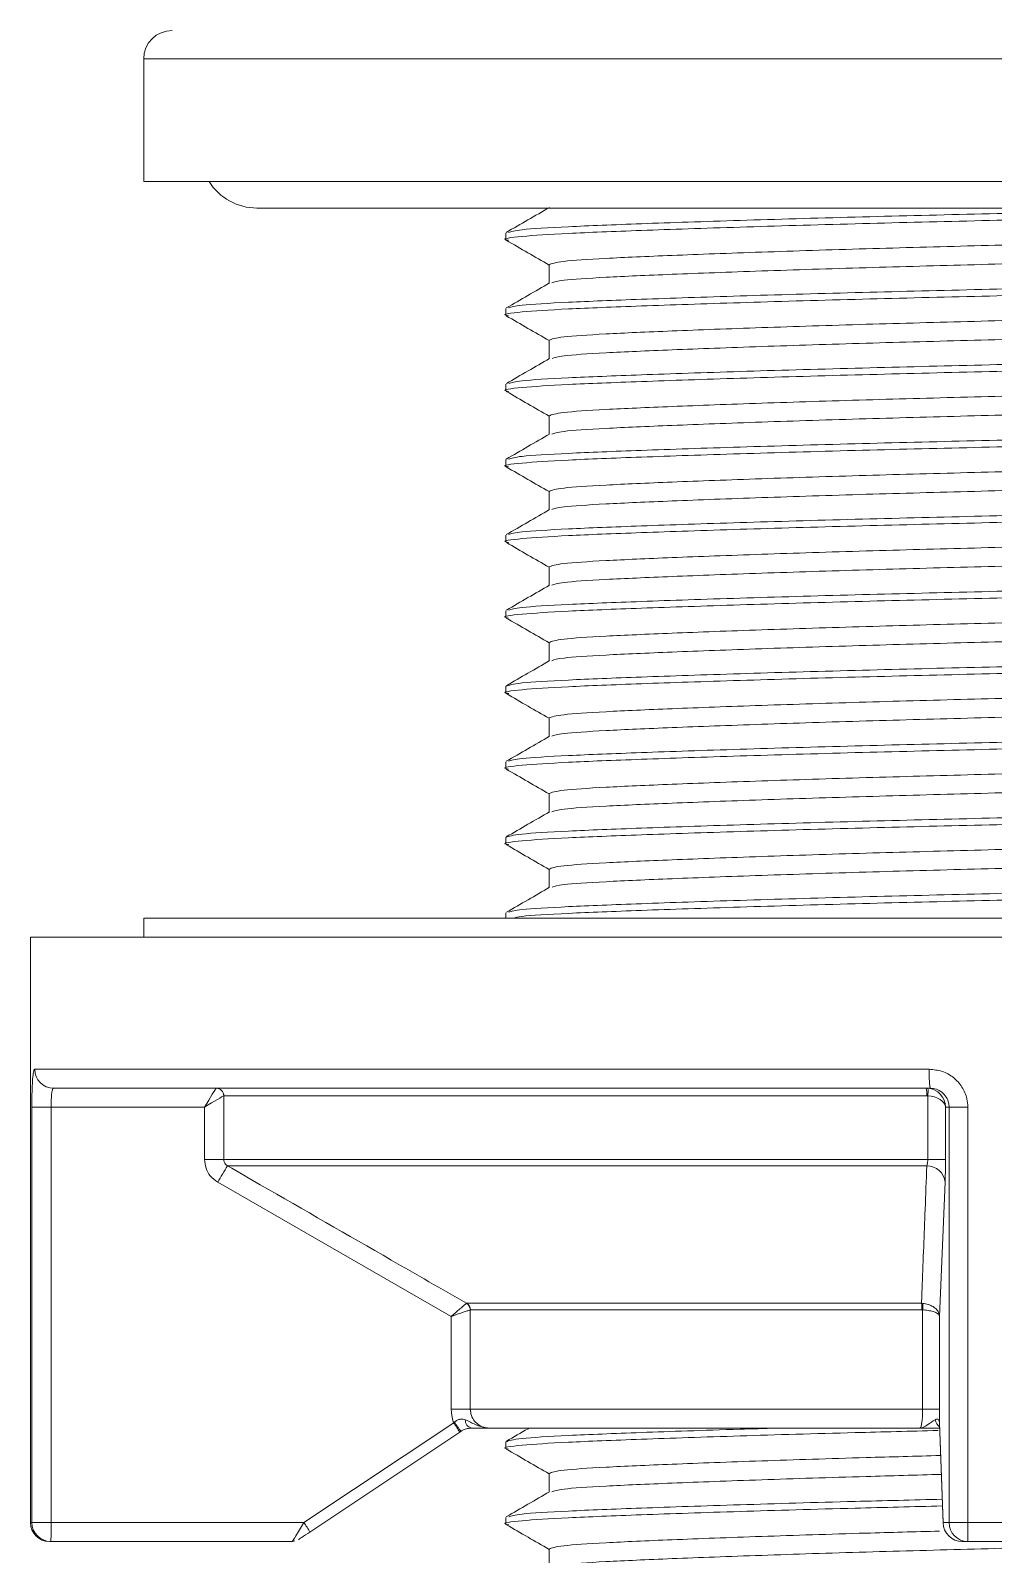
# Model space of a CAD drawing. Header units: millimetres. Extents: x 47 to 989, y 42 to 1399.
# Drawn here: x 799.4 to 850.4, y 980.2 to 1060.9 of the extents above; entities that cross this region are included whole.
import ezdxf

# ---------------------------------------------------------------- set-up
doc = ezdxf.new("R2010")
doc.units = ezdxf.units.MM
doc.header["$LTSCALE"] = 5

msp = doc.modelspace()

# ---------------------------------------------------------------- linework, layer by layer
at = {"color": 7, "linetype": 'Continuous', "lineweight": 15}
for p, q in [((805.39, 1059.431), (805.39, 1052.931)), ((805.39, 1052.931), (849.39, 1052.931)), ((849.39, 1052.931), (893.39, 1052.931)), ((811.39, 1051.531), (887.39, 1051.531)), ((824.57, 1050.209), (824.57, 1049.853)), ((826.86, 1048.531), (826.86, 1047.548)), ((824.57, 1046.209), (824.57, 1045.853)), ((826.86, 1044.531), (826.86, 1043.548)), ((824.57, 1042.209), (824.57, 1041.854)), ((826.86, 1040.531), (826.86, 1039.548)), ((824.57, 1038.209), (824.57, 1037.854)), ((826.86, 1036.531), (826.86, 1035.548)), ((824.57, 1034.209), (824.57, 1033.853)), ((826.86, 1032.531), (826.86, 1031.548)), ((824.57, 1030.209), (824.57, 1029.853)), ((826.86, 1028.531), (826.86, 1027.548)), ((824.57, 1026.209), (824.57, 1025.854)), ((826.86, 1024.531), (826.86, 1023.548)), ((824.57, 1022.209), (824.57, 1021.854)), ((826.86, 1020.531), (826.86, 1019.548)), ((824.57, 1018.209), (824.57, 1017.853)), ((826.86, 1016.531), (826.86, 1015.548)), ((805.39, 1013.931), (805.39, 1012.931)), ((805.39, 1013.931), (893.39, 1013.931)), ((824.57, 1014.209), (824.57, 1013.931)), ((799.39, 1012.931), (799.39, 981.931)), ((899.39, 1012.931), (799.39, 1012.931)), ((847.049, 1004.931), (800.612, 1004.931)), ((846.874, 1000.816), (809.834, 1000.816)), ((847.549, 992.848), (847.549, 987.931)), ((846.502, 986.931), (823.717, 986.931)), ((847.544, 987.253), (847.546, 987.22)), ((847.546, 987.22), (847.546, 987.199)), ((847.546, 987.199), (847.734, 981.91)), ((822.127, 986.721), (814.196, 981.432)), ((822.191, 986.763), (822.127, 986.721)), ((824.57, 986.209), (824.57, 985.854)), ((826.86, 984.531), (826.86, 983.548)), ((824.57, 982.209), (824.57, 981.853)), ((847.734, 981.931), (847.734, 981.91)), ((800.463, 980.931), (800.39, 980.931)), ((813.254, 980.931), (800.463, 980.931)), ((813.254, 980.931), (813.397, 980.959)), ((826.86, 980.531), (826.86, 979.548)), ((849.051, 980.931), (848.748, 980.931)), ((852.05, 980.931), (849.051, 980.931))]:
    msp.add_line(p, q, dxfattribs=at)
at = {"color": 8, "linetype": 'Continuous', "lineweight": 0}
for p, q in [((893.39, 1059.431), (805.39, 1059.431)), ((799.617, 1005.931), (847.002, 1005.931)), ((799.464, 981.931), (799.464, 1003.931)), ((799.464, 1003.931), (800.486, 1003.931)), ((808.611, 1003.931), (800.486, 1003.931)), ((800.486, 1003.931), (800.486, 981.931)), ((808.611, 1001.162), (808.611, 1003.931)), ((809.634, 1004.531), (809.628, 1004.529)), ((809.628, 1004.529), (809.628, 1001.162)), ((846.87, 1004.531), (809.634, 1004.531)), ((846.921, 1004.529), (846.87, 1004.531)), ((846.921, 1001.162), (846.921, 1004.529)), ((848.052, 1003.931), (847.859, 1003.931)), ((847.859, 1003.931), (847.859, 1001.162)), ((849.044, 1003.931), (848.052, 1003.931)), ((848.052, 981.931), (848.052, 1003.931)), ((849.044, 1003.931), (849.044, 981.931)), ((808.611, 1001.162), (809.628, 1001.162)), ((846.921, 1001.162), (809.628, 1001.162)), ((846.921, 1001.162), (847.859, 1001.162)), ((821.677, 992.848), (809.313, 999.95)), ((847.842, 999.95), (847.549, 992.848)), ((822.49, 993.538), (822.497, 993.541)), ((846.594, 993.541), (822.497, 993.541)), ((846.594, 993.541), (846.656, 993.538)), ((821.677, 987.931), (821.677, 992.848)), ((822.695, 993.195), (822.69, 993.194)), ((822.69, 993.194), (822.69, 987.931)), ((846.614, 993.195), (822.695, 993.195)), ((846.651, 993.194), (846.614, 993.195)), ((846.651, 987.931), (846.651, 993.194)), ((821.677, 987.931), (822.69, 987.931)), ((822.69, 987.931), (846.651, 987.931)), ((846.651, 987.931), (847.549, 987.931)), ((813.878, 981.931), (821.809, 987.22)), ((821.809, 987.22), (821.846, 987.253)), ((847.546, 987.22), (847.734, 981.931)), ((799.464, 981.931), (799.39, 981.931)), ((799.464, 981.931), (800.486, 981.931)), ((800.486, 981.931), (813.878, 981.931)), ((847.734, 981.931), (848.052, 981.931)), ((849.044, 981.931), (848.052, 981.931)), ((849.044, 981.931), (852.105, 981.931))]:
    msp.add_line(p, q, dxfattribs=at)
at = {"color": 7, "linetype": 'Continuous', "lineweight": 15}
for centre, radius, start, end in [((806.89, 1059.431), 1.5, 90, 180), ((811.39, 1054.531), 3, 212.23095, 270), ((800.39, 981.931), 1, 180, 270), ((800.463, 981.931), 0.999, 179.95886, 269.95655), ((849.051, 981.931), 1, 179.99289, 269.99089)]:
    msp.add_arc(centre, radius, start, end, dxfattribs=at)
at = {"color": 8, "linetype": 'Continuous', "lineweight": 0}
for centre, radius, start, end in [((800.614, 1005.929), 0.998, 179.87064, 269.86837), ((852.272, 1005.682), 5.276, 177.29064, 188.1795), ((809.226, 1004.525), 0.402, 0.55823, 89.4257), ((809.235, 1004.533), 0.399, 359.82501, 89.82814), ((845.264, 1004.631), 1.609, 356.45092, 10.75969), ((845.295, 1004.767), 1.644, 351.67692, 5.60833), ((821.546, 993.185), 13.979, 146.91515, 151.05779), ((846.897, 999.867), 0.949, 4.99578, 91.37579), ((822.285, 993.189), 0.405, 0.62705, 59.56033), ((822.294, 993.196), 0.401, 359.88039, 59.55707), ((844.315, 993.232), 2.3, 359.06977, 7.72318), ((844.341, 993.397), 2.319, 354.95509, 3.47068), ((815.861, 983.074), 7.25, 30.19757, 34.87873), ((826.619, 990.249), 5.635, 212.11937, 218.20979), ((822.873, 987.366), 0.45, 178.19425, 254.70015), ((847.889, 987.478), 0.584, 189.64065, 234.92939), ((789.914, 981.682), 10.576, 355.9317, 1.35296), ((807.93, 977.785), 7.251, 30.19701, 34.87774), ((885.218, 981.682), 36.175, 179.60438, 181.18834)]:
    msp.add_arc(centre, radius, start, end, dxfattribs=at)
for centre, major_axis, ratio, start_param, end_param in [((808.634, 1003.931), (0.6, 1), 0.017425, 0.095926, 1.581252), ((846.859, 1003.931), (-0.708, 0.717), 0.985878, 3.94042, 5.425746), ((808.634, 1003.931), (1, 0.6), 0.010456, 0.102896, 1.588223), ((846.859, 1003.931), (1, -0.022), 0.599642, 0.037013, 1.52234), ((813.854, 981.931), (0.6, 1), 0.017425, 3.152049, 4.722845)]:
    msp.add_ellipse(centre, major_axis=major_axis, ratio=ratio, start_param=start_param, end_param=end_param, dxfattribs=at)
at = {"color": 7, "linetype": 'Continuous', "lineweight": 15}
for centre, major_axis, ratio, start_param, end_param in [((814.187, 981.432), (0.6, 0.4), 0.007293, 3.152531, 4.723327), ((848.734, 981.931), (-0.708, 0.717), 0.985878, 0.798827, 2.369623)]:
    msp.add_ellipse(centre, major_axis=major_axis, ratio=ratio, start_param=start_param, end_param=end_param, dxfattribs=at)
for points, knots in [([(871.059, 1051.531), (871.002, 1051.528), (870.143, 1051.471), (867.065, 1051.364), (861.977, 1051.187), (855.842, 1051.01), (849.392, 1050.854), (842.931, 1050.697), (836.831, 1050.52), (831.617, 1050.344), (827.632, 1050.187), (825.247, 1050.03), (824.277, 1049.902), (824.665, 1049.833), (824.722, 1049.823)], [0, 0, 0, 0, 0.006806, 0.102713, 0.202007, 0.301302, 0.397209, 0.493116, 0.592411, 0.691706, 0.787613, 0.88352, 0.982815, 1, 1, 1, 1]), ([(826.886, 1051.563), (826.504, 1051.342), (825.739, 1050.9), (824.975, 1050.459), (824.593, 1050.238)], [0, 0, 0, 0, 0.499978, 1, 1, 1, 1]), ([(824.712, 1050.238), (824.863, 1050.287), (825.188, 1050.395), (827.686, 1050.542), (831.602, 1050.699), (836.834, 1050.876), (842.933, 1051.052), (849.379, 1051.209), (855.751, 1051.362), (859.546, 1051.476), (861.414, 1051.531)], [0, 0, 0, 0, 0.109671, 0.236131, 0.362591, 0.493518, 0.624445, 0.750905, 0.877365, 1, 1, 1, 1]), ([(824.596, 1049.823), (824.978, 1049.602), (825.733, 1049.166), (826.488, 1048.73), (826.86, 1048.514)], [0, 0, 0, 0, 0.506384, 1, 1, 1, 1]), ([(826.86, 1048.531), (827.015, 1048.591), (827.318, 1048.708), (829.681, 1048.865), (833.246, 1049.022), (837.993, 1049.198), (843.527, 1049.375), (849.39, 1049.531), (855.254, 1049.688), (860.787, 1049.865), (865.537, 1050.041), (869.091, 1050.198), (871.352, 1050.345), (871.646, 1050.452), (871.782, 1050.501)], [0, 0, 0, 0, 0.086051, 0.169166, 0.25228, 0.338331, 0.424383, 0.507497, 0.590611, 0.676663, 0.762714, 0.845828, 0.928943, 1, 1, 1, 1]), ([(827.008, 1047.564), (827.143, 1047.612), (827.436, 1047.718), (829.69, 1047.865), (833.243, 1048.021), (837.993, 1048.198), (843.526, 1048.374), (849.39, 1048.531), (855.254, 1048.688), (860.788, 1048.865), (865.535, 1049.041), (869.1, 1049.198), (871.462, 1049.355), (871.766, 1049.472), (871.92, 1049.531)], [0, 0, 0, 0, 0.070078, 0.15328, 0.236482, 0.322624, 0.408766, 0.491968, 0.57517, 0.661312, 0.747454, 0.830656, 0.913858, 1, 1, 1, 1]), ([(824.722, 1046.239), (824.871, 1046.289), (825.195, 1046.395), (827.687, 1046.542), (831.602, 1046.699), (836.835, 1046.876), (842.93, 1047.052), (849.391, 1047.209), (855.849, 1047.366), (861.95, 1047.542), (867.163, 1047.719), (871.148, 1047.876), (873.536, 1048.032), (874.504, 1048.162), (874.109, 1048.231), (874.046, 1048.242)], [0, 0, 0, 0, 0.070033, 0.151819, 0.233605, 0.318281, 0.402956, 0.484742, 0.566528, 0.651203, 0.735878, 0.817664, 0.899451, 0.984126, 1, 1, 1, 1]), ([(874.046, 1047.821), (873.898, 1047.772), (873.575, 1047.667), (871.093, 1047.52), (867.179, 1047.363), (861.946, 1047.187), (855.85, 1047.01), (849.39, 1046.854), (842.931, 1046.697), (836.831, 1046.52), (831.617, 1046.344), (827.632, 1046.187), (825.247, 1046.03), (824.277, 1045.902), (824.665, 1045.833), (824.722, 1045.823)], [0, 0, 0, 0, 0.06892, 0.150905, 0.232891, 0.317773, 0.402654, 0.48464, 0.566625, 0.651507, 0.736389, 0.818374, 0.90036, 0.985241, 1, 1, 1, 1]), ([(826.889, 1047.565), (826.507, 1047.344), (825.743, 1046.902), (824.978, 1046.46), (824.596, 1046.24)], [0, 0, 0, 0, 0.499973, 1, 1, 1, 1]), ([(824.596, 1045.823), (824.979, 1045.602), (825.733, 1045.166), (826.488, 1044.73), (826.86, 1044.514)], [0, 0, 0, 0, 0.506293, 1, 1, 1, 1]), ([(826.86, 1044.531), (827.015, 1044.591), (827.318, 1044.708), (829.681, 1044.865), (833.246, 1045.021), (837.993, 1045.198), (843.527, 1045.375), (849.39, 1045.531), (855.254, 1045.688), (860.787, 1045.865), (865.538, 1046.041), (869.09, 1046.198), (871.336, 1046.344), (871.628, 1046.449), (871.761, 1046.496)], [0, 0, 0, 0, 0.086251, 0.169558, 0.252865, 0.339116, 0.425366, 0.508673, 0.59198, 0.678231, 0.764482, 0.847789, 0.931096, 1, 1, 1, 1]), ([(827.02, 1043.567), (827.152, 1043.614), (827.445, 1043.719), (829.691, 1043.864), (833.243, 1044.021), (837.993, 1044.198), (843.526, 1044.374), (849.39, 1044.531), (855.254, 1044.688), (860.788, 1044.865), (865.535, 1045.041), (869.1, 1045.198), (871.462, 1045.355), (871.766, 1045.472), (871.92, 1045.531)], [0, 0, 0, 0, 0.068932, 0.152236, 0.235541, 0.321789, 0.408037, 0.491342, 0.574646, 0.660895, 0.747143, 0.830447, 0.913752, 1, 1, 1, 1]), ([(824.735, 1042.242), (824.882, 1042.29), (825.205, 1042.396), (827.688, 1042.542), (831.602, 1042.699), (836.835, 1042.876), (842.93, 1043.052), (849.391, 1043.209), (855.849, 1043.366), (861.95, 1043.542), (867.163, 1043.719), (871.149, 1043.876), (873.532, 1044.032), (874.503, 1044.16), (874.12, 1044.229), (874.066, 1044.238)], [0, 0, 0, 0, 0.068993, 0.151036, 0.233079, 0.31802, 0.40296, 0.485003, 0.567046, 0.651987, 0.736927, 0.81897, 0.901013, 0.985953, 1, 1, 1, 1]), ([(874.068, 1043.825), (873.917, 1043.775), (873.593, 1043.668), (871.094, 1043.52), (867.178, 1043.363), (861.946, 1043.187), (855.85, 1043.01), (849.39, 1042.853), (842.931, 1042.697), (836.831, 1042.52), (831.617, 1042.344), (827.632, 1042.187), (825.246, 1042.03), (824.277, 1041.901), (824.668, 1041.833), (824.727, 1041.822)], [0, 0, 0, 0, 0.070908, 0.15268, 0.234453, 0.319114, 0.403775, 0.485548, 0.56732, 0.651981, 0.736642, 0.818415, 0.900187, 0.984848, 1, 1, 1, 1]), ([(826.893, 1043.567), (826.511, 1043.347), (825.747, 1042.905), (824.983, 1042.463), (824.601, 1042.242)], [0, 0, 0, 0, 0.499977, 1, 1, 1, 1]), ([(824.598, 1041.822), (824.98, 1041.601), (825.734, 1041.165), (826.488, 1040.729), (826.86, 1040.514)], [0, 0, 0, 0, 0.506789, 1, 1, 1, 1]), ([(826.86, 1040.531), (827.015, 1040.591), (827.318, 1040.708), (829.681, 1040.865), (833.246, 1041.022), (837.993, 1041.198), (843.527, 1041.375), (849.39, 1041.531), (855.254, 1041.688), (860.787, 1041.865), (865.537, 1042.041), (869.091, 1042.198), (871.352, 1042.345), (871.646, 1042.452), (871.781, 1042.501)], [0, 0, 0, 0, 0.08606, 0.169184, 0.252307, 0.338367, 0.424428, 0.507551, 0.590674, 0.676734, 0.762795, 0.845918, 0.929041, 1, 1, 1, 1]), ([(827.006, 1039.563), (827.14, 1039.612), (827.434, 1039.718), (829.69, 1039.865), (833.243, 1040.021), (837.993, 1040.198), (843.526, 1040.374), (849.39, 1040.531), (855.254, 1040.688), (860.788, 1040.865), (865.535, 1041.041), (869.1, 1041.198), (871.462, 1041.355), (871.766, 1041.472), (871.92, 1041.531)], [0, 0, 0, 0, 0.070323, 0.153503, 0.236683, 0.322802, 0.408922, 0.492102, 0.575282, 0.661401, 0.74752, 0.830701, 0.913881, 1, 1, 1, 1]), ([(824.721, 1038.239), (824.87, 1038.289), (825.194, 1038.395), (827.687, 1038.542), (831.602, 1038.699), (836.835, 1038.876), (842.93, 1039.052), (849.391, 1039.209), (855.849, 1039.366), (861.95, 1039.543), (867.163, 1039.719), (871.149, 1039.876), (873.533, 1040.032), (874.503, 1040.161), (874.119, 1040.229), (874.063, 1040.239)], [0, 0, 0, 0, 0.070243, 0.152156, 0.234069, 0.318875, 0.403682, 0.485594, 0.567507, 0.652314, 0.73712, 0.819033, 0.900946, 0.985753, 1, 1, 1, 1]), ([(874.21, 1039.854), (874.04, 1039.794), (873.706, 1039.677), (871.103, 1039.52), (867.176, 1039.363), (861.946, 1039.187), (855.85, 1039.01), (849.39, 1038.853), (842.931, 1038.697), (836.831, 1038.52), (831.617, 1038.344), (827.632, 1038.187), (825.248, 1038.03), (824.277, 1037.902), (824.661, 1037.834), (824.716, 1037.824)], [0, 0, 0, 0, 0.083603, 0.164354, 0.245105, 0.328709, 0.412312, 0.493063, 0.573814, 0.657418, 0.741021, 0.821772, 0.902523, 0.986126, 1, 1, 1, 1]), ([(826.888, 1039.564), (826.506, 1039.344), (825.742, 1038.902), (824.978, 1038.46), (824.596, 1038.239)], [0, 0, 0, 0, 0.49998, 1, 1, 1, 1]), ([(826.86, 1036.531), (827.015, 1036.591), (827.318, 1036.708), (829.681, 1036.865), (833.246, 1037.022), (837.993, 1037.198), (843.527, 1037.375), (849.39, 1037.531), (855.254, 1037.688), (860.787, 1037.865), (865.538, 1038.041), (869.09, 1038.198), (871.336, 1038.344), (871.628, 1038.449), (871.761, 1038.496)], [0, 0, 0, 0, 0.086247, 0.16955, 0.252853, 0.3391, 0.425346, 0.508649, 0.591952, 0.678199, 0.764446, 0.847749, 0.931052, 1, 1, 1, 1]), ([(824.594, 1037.824), (824.976, 1037.603), (825.732, 1037.167), (826.487, 1036.73), (826.86, 1036.514)], [0, 0, 0, 0, 0.505804, 1, 1, 1, 1]), ([(827.001, 1035.562), (827.136, 1035.611), (827.43, 1035.718), (829.689, 1035.865), (833.243, 1036.021), (837.993, 1036.198), (843.526, 1036.374), (849.39, 1036.531), (855.254, 1036.688), (860.788, 1036.865), (865.535, 1037.041), (869.1, 1037.198), (871.462, 1037.355), (871.766, 1037.472), (871.92, 1037.531)], [0, 0, 0, 0, 0.070822, 0.153957, 0.237093, 0.323166, 0.409239, 0.492374, 0.57551, 0.661583, 0.747656, 0.830791, 0.913927, 1, 1, 1, 1]), ([(824.714, 1034.238), (824.864, 1034.288), (825.189, 1034.395), (827.686, 1034.542), (831.602, 1034.699), (836.835, 1034.876), (842.93, 1035.052), (849.391, 1035.209), (855.849, 1035.366), (861.95, 1035.542), (867.163, 1035.719), (871.148, 1035.876), (873.536, 1036.032), (874.504, 1036.162), (874.11, 1036.231), (874.048, 1036.242)], [0, 0, 0, 0, 0.070745, 0.152482, 0.23422, 0.318845, 0.40347, 0.485207, 0.566945, 0.65157, 0.736195, 0.817932, 0.89967, 0.984295, 1, 1, 1, 1]), ([(874.065, 1035.824), (873.915, 1035.775), (873.59, 1035.668), (871.094, 1035.52), (867.178, 1035.363), (861.946, 1035.187), (855.85, 1035.01), (849.39, 1034.854), (842.931, 1034.697), (836.831, 1034.52), (831.617, 1034.344), (827.632, 1034.187), (825.245, 1034.03), (824.277, 1033.901), (824.67, 1033.832), (824.731, 1033.821)], [0, 0, 0, 0, 0.0705872, 0.1523494, 0.2341116, 0.318762, 0.4034124, 0.4851746, 0.5669368, 0.6515873, 0.7362377, 0.8179999, 0.8997621, 0.9844125, 1, 1, 1, 1]), ([(826.886, 1035.563), (826.504, 1035.342), (825.74, 1034.901), (824.976, 1034.459), (824.594, 1034.238)], [0, 0, 0, 0, 0.499974, 1, 1, 1, 1]), ([(826.86, 1032.531), (827.015, 1032.591), (827.318, 1032.708), (829.681, 1032.865), (833.246, 1033.022), (837.993, 1033.198), (843.527, 1033.375), (849.39, 1033.531), (855.254, 1033.688), (860.787, 1033.865), (865.537, 1034.041), (869.091, 1034.198), (871.349, 1034.345), (871.643, 1034.451), (871.778, 1034.5)], [0, 0, 0, 0, 0.08609, 0.169242, 0.252394, 0.338484, 0.424575, 0.507727, 0.590879, 0.676969, 0.763059, 0.846211, 0.929363, 1, 1, 1, 1]), ([(824.6, 1033.821), (824.982, 1033.6), (825.735, 1033.165), (826.489, 1032.729), (826.86, 1032.514)], [0, 0, 0, 0, 0.507135, 1, 1, 1, 1]), ([(827.015, 1031.566), (827.148, 1031.613), (827.441, 1031.719), (829.69, 1031.865), (833.243, 1032.021), (837.993, 1032.198), (843.526, 1032.374), (849.39, 1032.531), (855.254, 1032.688), (860.788, 1032.865), (865.535, 1033.041), (869.1, 1033.198), (871.462, 1033.355), (871.766, 1033.472), (871.92, 1033.531)], [0, 0, 0, 0, 0.069385, 0.152649, 0.235913, 0.322119, 0.408325, 0.491589, 0.574853, 0.661059, 0.747266, 0.83053, 0.913794, 1, 1, 1, 1]), ([(824.729, 1030.241), (824.878, 1030.29), (825.201, 1030.396), (827.687, 1030.542), (831.602, 1030.699), (836.835, 1030.876), (842.93, 1031.052), (849.391, 1031.209), (855.849, 1031.366), (861.95, 1031.542), (867.163, 1031.719), (871.148, 1031.876), (873.535, 1032.032), (874.504, 1032.161), (874.112, 1032.23), (874.053, 1032.241)], [0, 0, 0, 0, 0.069392, 0.151291, 0.233189, 0.317981, 0.402772, 0.484671, 0.56657, 0.651361, 0.736153, 0.818051, 0.89995, 0.984742, 1, 1, 1, 1]), ([(874.21, 1031.853), (874.04, 1031.794), (873.706, 1031.677), (871.103, 1031.52), (867.176, 1031.363), (861.946, 1031.187), (855.85, 1031.01), (849.39, 1030.854), (842.931, 1030.697), (836.831, 1030.52), (831.617, 1030.344), (827.631, 1030.187), (825.249, 1030.03), (824.278, 1029.902), (824.659, 1029.835), (824.712, 1029.825)], [0, 0, 0, 0, 0.083631, 0.164408, 0.245185, 0.328816, 0.412447, 0.493224, 0.574001, 0.657632, 0.741263, 0.82204, 0.902817, 0.986448, 1, 1, 1, 1]), ([(826.892, 1031.566), (826.51, 1031.346), (825.745, 1030.904), (824.981, 1030.462), (824.599, 1030.241)], [0, 0, 0, 0, 0.499977, 1, 1, 1, 1]), ([(826.86, 1028.531), (827.015, 1028.591), (827.318, 1028.708), (829.681, 1028.865), (833.246, 1029.021), (837.993, 1029.198), (843.527, 1029.375), (849.39, 1029.531), (855.254, 1029.688), (860.787, 1029.865), (865.538, 1030.041), (869.09, 1030.198), (871.339, 1030.344), (871.631, 1030.449), (871.764, 1030.497)], [0, 0, 0, 0, 0.086214, 0.169486, 0.252757, 0.338971, 0.425186, 0.508457, 0.591729, 0.677943, 0.764157, 0.847429, 0.9307, 1, 1, 1, 1]), ([(824.593, 1029.825), (824.975, 1029.604), (825.731, 1029.167), (826.487, 1028.73), (826.86, 1028.514)], [0, 0, 0, 0, 0.50559, 1, 1, 1, 1]), ([(827.017, 1027.566), (827.15, 1027.614), (827.443, 1027.719), (829.691, 1027.865), (833.243, 1028.021), (837.993, 1028.198), (843.526, 1028.374), (849.39, 1028.531), (855.254, 1028.688), (860.788, 1028.865), (865.535, 1029.041), (869.1, 1029.198), (871.462, 1029.355), (871.766, 1029.472), (871.92, 1029.531)], [0, 0, 0, 0, 0.069171, 0.152454, 0.235737, 0.321963, 0.408189, 0.491472, 0.574756, 0.660982, 0.747208, 0.830491, 0.913774, 1, 1, 1, 1]), ([(824.57, 1026.209), (824.74, 1026.269), (825.075, 1026.386), (827.677, 1026.542), (831.605, 1026.699), (836.834, 1026.876), (842.93, 1027.052), (849.391, 1027.209), (855.849, 1027.366), (861.95, 1027.543), (867.163, 1027.719), (871.149, 1027.876), (873.532, 1028.032), (874.503, 1028.16), (874.122, 1028.228), (874.068, 1028.238)], [0, 0, 0, 0, 0.08363, 0.164407, 0.245184, 0.328815, 0.412445, 0.493222, 0.573999, 0.65763, 0.74126, 0.822037, 0.902814, 0.986444, 1, 1, 1, 1]), ([(874.21, 1027.854), (874.04, 1027.794), (873.706, 1027.677), (871.103, 1027.52), (867.176, 1027.363), (861.946, 1027.187), (855.85, 1027.01), (849.39, 1026.853), (842.931, 1026.697), (836.831, 1026.52), (831.617, 1026.344), (827.633, 1026.187), (825.245, 1026.03), (824.277, 1025.901), (824.672, 1025.832), (824.734, 1025.821)], [0, 0, 0, 0, 0.0834528, 0.1640581, 0.2446635, 0.3281163, 0.411569, 0.4921744, 0.5727797, 0.6562325, 0.7396853, 0.8202907, 0.900896, 0.9843488, 1, 1, 1, 1]), ([(826.893, 1027.567), (826.51, 1027.346), (825.746, 1026.904), (824.982, 1026.463), (824.6, 1026.242)], [0, 0, 0, 0, 0.499982, 1, 1, 1, 1]), ([(826.86, 1024.531), (827.015, 1024.591), (827.318, 1024.708), (829.681, 1024.865), (833.246, 1025.022), (837.993, 1025.198), (843.527, 1025.375), (849.39, 1025.531), (855.254, 1025.688), (860.787, 1025.865), (865.538, 1026.041), (869.091, 1026.198), (871.346, 1026.345), (871.639, 1026.45), (871.773, 1026.499)], [0, 0, 0, 0, 0.0861312, 0.1693228, 0.2525144, 0.3386456, 0.4247768, 0.5079684, 0.59116, 0.6772912, 0.7634223, 0.8466139, 0.9298055, 1, 1, 1, 1]), ([(824.601, 1025.821), (824.983, 1025.6), (825.736, 1025.164), (826.489, 1024.729), (826.86, 1024.514)], [0, 0, 0, 0, 0.507362, 1, 1, 1, 1]), ([(827, 1023.562), (827.135, 1023.611), (827.429, 1023.717), (829.689, 1023.865), (833.243, 1024.021), (837.993, 1024.198), (843.526, 1024.374), (849.39, 1024.531), (855.254, 1024.688), (860.788, 1024.865), (865.535, 1025.041), (869.1, 1025.198), (871.462, 1025.355), (871.766, 1025.472), (871.92, 1025.531)], [0, 0, 0, 0, 0.070971, 0.154093, 0.237216, 0.323275, 0.409334, 0.492456, 0.575578, 0.661637, 0.747697, 0.830819, 0.913941, 1, 1, 1, 1]), ([(824.713, 1022.238), (824.864, 1022.287), (825.188, 1022.395), (827.686, 1022.542), (831.602, 1022.699), (836.835, 1022.876), (842.93, 1023.052), (849.391, 1023.209), (855.849, 1023.366), (861.95, 1023.542), (867.163, 1023.719), (871.149, 1023.876), (873.534, 1024.032), (874.504, 1024.161), (874.114, 1024.23), (874.056, 1024.24)], [0, 0, 0, 0, 0.070885, 0.152677, 0.234469, 0.319151, 0.403832, 0.485624, 0.567417, 0.652098, 0.73678, 0.818572, 0.900364, 0.985046, 1, 1, 1, 1]), ([(874.056, 1023.823), (873.907, 1023.774), (873.583, 1023.667), (871.094, 1023.52), (867.179, 1023.363), (861.946, 1023.187), (855.85, 1023.01), (849.39, 1022.853), (842.931, 1022.697), (836.831, 1022.52), (831.617, 1022.344), (827.631, 1022.187), (825.249, 1022.03), (824.278, 1021.902), (824.659, 1021.835), (824.712, 1021.825)], [0, 0, 0, 0, 0.069898, 0.151887, 0.233876, 0.318761, 0.403646, 0.485635, 0.567624, 0.652509, 0.737394, 0.819383, 0.901372, 0.986257, 1, 1, 1, 1]), ([(826.886, 1023.563), (826.504, 1023.342), (825.74, 1022.9), (824.975, 1022.459), (824.593, 1022.238)], [0, 0, 0, 0, 0.499977, 1, 1, 1, 1]), ([(826.86, 1020.531), (827.015, 1020.591), (827.318, 1020.708), (829.681, 1020.865), (833.246, 1021.022), (837.993, 1021.198), (843.527, 1021.375), (849.39, 1021.531), (855.254, 1021.688), (860.787, 1021.865), (865.538, 1022.041), (869.09, 1022.198), (871.344, 1022.344), (871.637, 1022.45), (871.771, 1022.498)], [0, 0, 0, 0, 0.086155, 0.169369, 0.252583, 0.338737, 0.424892, 0.508106, 0.59132, 0.677475, 0.763629, 0.846843, 0.930057, 1, 1, 1, 1]), ([(824.593, 1021.825), (824.975, 1021.604), (825.731, 1021.167), (826.487, 1020.73), (826.86, 1020.514)], [0, 0, 0, 0, 0.505611, 1, 1, 1, 1]), ([(827.007, 1019.564), (827.141, 1019.612), (827.435, 1019.718), (829.69, 1019.865), (833.243, 1020.021), (837.993, 1020.198), (843.526, 1020.374), (849.39, 1020.531), (855.254, 1020.688), (860.788, 1020.865), (865.535, 1021.041), (869.1, 1021.198), (871.462, 1021.355), (871.766, 1021.472), (871.92, 1021.531)], [0, 0, 0, 0, 0.070207, 0.153397, 0.236588, 0.322718, 0.408848, 0.492038, 0.575229, 0.661359, 0.747489, 0.830679, 0.91387, 1, 1, 1, 1]), ([(824.57, 1018.209), (824.74, 1018.269), (825.075, 1018.386), (827.677, 1018.543), (831.605, 1018.699), (836.834, 1018.876), (842.93, 1019.052), (849.391, 1019.209), (855.849, 1019.366), (861.95, 1019.542), (867.163, 1019.719), (871.148, 1019.876), (873.536, 1020.032), (874.504, 1020.162), (874.108, 1020.231), (874.046, 1020.242)], [0, 0, 0, 0, 0.083451, 0.164054, 0.244657, 0.328108, 0.411559, 0.492162, 0.572765, 0.656216, 0.739667, 0.82027, 0.900873, 0.984324, 1, 1, 1, 1]), ([(874.21, 1019.853), (874.04, 1019.794), (873.706, 1019.677), (871.103, 1019.52), (867.176, 1019.363), (861.946, 1019.187), (855.85, 1019.01), (849.39, 1018.854), (842.931, 1018.697), (836.831, 1018.52), (831.617, 1018.344), (827.633, 1018.187), (825.244, 1018.03), (824.277, 1017.901), (824.672, 1017.831), (824.735, 1017.82)], [0, 0, 0, 0, 0.083448, 0.164048, 0.244648, 0.328096, 0.411544, 0.492144, 0.572744, 0.656192, 0.739639, 0.82024, 0.90084, 0.984288, 1, 1, 1, 1]), ([(826.889, 1019.565), (826.506, 1019.344), (825.742, 1018.902), (824.978, 1018.46), (824.596, 1018.239)], [0, 0, 0, 0, 0.4999767, 1, 1, 1, 1]), ([(826.86, 1016.531), (827.015, 1016.591), (827.318, 1016.708), (829.681, 1016.865), (833.246, 1017.021), (837.993, 1017.198), (843.527, 1017.375), (849.39, 1017.531), (855.254, 1017.688), (860.787, 1017.865), (865.538, 1018.041), (869.09, 1018.198), (871.342, 1018.344), (871.635, 1018.45), (871.769, 1018.498)], [0, 0, 0, 0, 0.086175, 0.16941, 0.252644, 0.338819, 0.424994, 0.508229, 0.591463, 0.677638, 0.763813, 0.847048, 0.930282, 1, 1, 1, 1]), ([(824.601, 1017.82), (824.983, 1017.6), (825.736, 1017.164), (826.489, 1016.729), (826.86, 1016.514)], [0, 0, 0, 0, 0.507387, 1, 1, 1, 1]), ([(827.02, 1015.566), (827.152, 1015.614), (827.445, 1015.719), (829.691, 1015.865), (833.243, 1016.021), (837.993, 1016.198), (843.526, 1016.374), (849.39, 1016.531), (855.254, 1016.688), (860.788, 1016.865), (865.535, 1017.041), (869.1, 1017.198), (871.462, 1017.355), (871.766, 1017.472), (871.92, 1017.531)], [0, 0, 0, 0, 0.068958, 0.15226, 0.235562, 0.321808, 0.408054, 0.491356, 0.574658, 0.660904, 0.74715, 0.830452, 0.913754, 1, 1, 1, 1]), ([(824.734, 1014.242), (824.882, 1014.29), (825.205, 1014.396), (827.688, 1014.542), (831.602, 1014.699), (836.835, 1014.876), (842.93, 1015.052), (849.391, 1015.209), (855.849, 1015.366), (861.95, 1015.542), (867.163, 1015.719), (871.149, 1015.876), (873.533, 1016.032), (874.503, 1016.161), (874.119, 1016.229), (874.064, 1016.238)], [0, 0, 0, 0, 0.069018, 0.151047, 0.233075, 0.318002, 0.402928, 0.484957, 0.566985, 0.651911, 0.736838, 0.818866, 0.900895, 0.985821, 1, 1, 1, 1]), ([(826.893, 1015.567), (826.511, 1015.347), (825.747, 1014.905), (824.983, 1014.463), (824.601, 1014.242)], [0, 0, 0, 0, 0.499975, 1, 1, 1, 1]), ([(874.063, 1015.824), (873.913, 1015.775), (873.589, 1015.668), (871.094, 1015.52), (867.178, 1015.363), (861.946, 1015.187), (855.85, 1015.01), (849.39, 1014.854), (842.93, 1014.697), (836.836, 1014.52), (831.597, 1014.344), (827.706, 1014.187), (825.38, 1014.055), (825.071, 1013.964), (824.959, 1013.931)], [0, 0, 0, 0, 0.074418, 0.160782, 0.247146, 0.336561, 0.425976, 0.51234, 0.598704, 0.688119, 0.777534, 0.863898, 0.950262, 1, 1, 1, 1]), ([(848.052, 1003.931), (848.047, 1004.005), (848.035, 1004.191), (847.915, 1004.472), (847.688, 1004.726), (847.387, 1004.898), (847.162, 1004.92), (847.049, 1004.931)], [0, 0, 0, 0, 0.140591, 0.354598, 0.569015, 0.784195, 1, 1, 1, 1]), ([(847.859, 1001.162), (847.859, 1000.989), (847.858, 1000.659), (847.851, 1000.226), (847.845, 1000.042), (847.842, 999.95)], [0, 0, 0, 0, 0.35492, 0.677481, 1, 1, 1, 1]), ([(847.549, 987.931), (847.549, 987.792), (847.549, 987.548), (847.547, 987.318), (847.546, 987.22)], [0, 0, 0, 0, 0.574177, 1, 1, 1, 1]), ([(822.754, 986.931), (822.721, 986.93), (822.621, 986.928), (822.45, 986.894), (822.285, 986.823), (822.211, 986.776), (822.191, 986.763)], [0, 0, 0, 0, 0.208478, 0.621671, 0.898445, 1, 1, 1, 1]), ([(823.717, 986.931), (823.715, 986.931), (823.688, 986.931), (823.565, 986.931), (823.31, 986.931), (822.958, 986.931), (822.754, 986.931)], [0, 0, 0, 0, 0.007201, 0.108367, 0.482043, 1, 1, 1, 1]), ([(824.57, 986.209), (824.741, 986.269), (825.077, 986.386), (827.669, 986.543), (831.635, 986.699), (835.546, 986.836), (838.258, 986.913), (838.91, 986.931)], [0, 0, 0, 0, 0.2353864, 0.4627413, 0.6900963, 0.9254826, 1, 1, 1, 1]), ([(825.793, 986.931), (825.778, 986.922), (825.38, 986.693), (824.983, 986.463), (824.6, 986.242)], [0, 0, 0, 0, 0.038766, 1, 1, 1, 1]), ([(847.556, 986.931), (847.432, 986.931), (847.169, 986.931), (846.782, 986.931), (846.556, 986.931), (846.505, 986.931), (846.502, 986.931)], [0, 0, 0, 0, 0.407645, 0.866838, 0.991153, 1, 1, 1, 1]), ([(847.472, 986.806), (845.994, 986.769), (842.316, 986.68), (836.834, 986.52), (831.616, 986.344), (827.632, 986.187), (825.248, 986.03), (824.277, 985.902), (824.66, 985.834), (824.714, 985.825)], [0, 0, 0, 0, 0.1165928, 0.2899642, 0.4633356, 0.6307917, 0.7982476, 0.9716191, 1, 1, 1, 1]), ([(824.593, 985.825), (824.976, 985.604), (825.731, 985.167), (826.487, 984.73), (826.86, 984.514)], [0, 0, 0, 0, 0.505675, 1, 1, 1, 1]), ([(826.86, 984.531), (827.015, 984.591), (827.318, 984.708), (829.681, 984.865), (833.245, 985.022), (837.996, 985.198), (842.954, 985.357), (846.279, 985.447), (847.607, 985.482)], [0, 0, 0, 0, 0.178662, 0.351225, 0.523789, 0.702451, 0.881112, 1, 1, 1, 1]), ([(827.01, 983.564), (827.144, 983.613), (827.437, 983.718), (829.69, 983.865), (833.242, 984.021), (837.997, 984.198), (842.966, 984.357), (846.303, 984.447), (847.643, 984.483)], [0, 0, 0, 0, 0.149846, 0.328232, 0.506618, 0.691307, 0.875996, 1, 1, 1, 1]), ([(847.702, 982.811), (846.146, 982.773), (842.39, 982.682), (836.834, 982.52), (831.616, 982.344), (827.633, 982.187), (825.245, 982.03), (824.277, 981.901), (824.671, 981.832), (824.733, 981.821)], [0, 0, 0, 0, 0.121483, 0.293145, 0.464807, 0.630612, 0.796417, 0.96808, 1, 1, 1, 1]), ([(826.89, 983.565), (826.508, 983.344), (825.744, 982.903), (824.979, 982.461), (824.597, 982.24)], [0, 0, 0, 0, 0.4999812, 1, 1, 1, 1]), ([(824.725, 982.24), (824.874, 982.289), (825.198, 982.395), (827.687, 982.542), (831.601, 982.699), (836.838, 982.876), (842.385, 983.037), (846.137, 983.129), (847.69, 983.167)], [0, 0, 0, 0, 0.15072, 0.327604, 0.504488, 0.687621, 0.870754, 1, 1, 1, 1]), ([(824.6, 981.821), (824.982, 981.6), (825.736, 981.164), (826.489, 980.729), (826.86, 980.514)], [0, 0, 0, 0, 0.507261, 1, 1, 1, 1]), ([(826.86, 980.531), (827.015, 980.591), (827.318, 980.708), (829.681, 980.865), (833.245, 981.022), (837.996, 981.198), (842.932, 981.357), (846.233, 981.445), (847.537, 981.48)], [0, 0, 0, 0, 0.179039, 0.351967, 0.524895, 0.703933, 0.882972, 1, 1, 1, 1]), ([(827, 979.562), (827.135, 979.611), (827.429, 979.717), (829.689, 979.865), (833.243, 980.021), (837.993, 980.198), (843.526, 980.374), (849.39, 980.531), (855.254, 980.688), (860.788, 980.865), (865.535, 981.041), (869.1, 981.198), (871.462, 981.355), (871.766, 981.472), (871.92, 981.531)], [0, 0, 0, 0, 0.070957, 0.15408, 0.237204, 0.323264, 0.409325, 0.492448, 0.575571, 0.661632, 0.747693, 0.830816, 0.913939, 1, 1, 1, 1])]:
    msp.add_open_spline(points, degree=3, knots=knots, dxfattribs=at)
at = {"color": 8, "linetype": 'Continuous', "lineweight": 0}
for points, knots in [([(799.464, 1003.931), (799.465, 1004.156), (799.468, 1004.607), (799.488, 1005.206), (799.523, 1005.658), (799.568, 1005.897), (799.603, 1005.922), (799.617, 1005.931)], [0, 0, 0, 0, 0.21238, 0.425656, 0.640329, 0.856344, 1, 1, 1, 1]), ([(847.002, 1005.931), (847.231, 1005.909), (847.689, 1005.865), (848.302, 1005.521), (848.764, 1005.014), (849.01, 1004.451), (849.035, 1004.079), (849.044, 1003.931)], [0, 0, 0, 0, 0.217033, 0.433189, 0.647592, 0.860496, 1, 1, 1, 1]), ([(800.612, 1004.931), (800.6, 1004.926), (800.57, 1004.914), (800.533, 1004.794), (800.505, 1004.568), (800.489, 1004.269), (800.487, 1004.044), (800.486, 1003.931)], [0, 0, 0, 0, 0.142875, 0.357725, 0.572013, 0.786057, 1, 1, 1, 1]), ([(809.313, 999.95), (809.171, 1000.054), (808.903, 1000.251), (808.658, 1000.693), (808.626, 1001.006), (808.611, 1001.162)], [0, 0, 0, 0, 0.357901, 0.678937, 1, 1, 1, 1]), ([(809.628, 1001.162), (809.633, 1001.118), (809.642, 1001.028), (809.714, 1000.901), (809.792, 1000.845), (809.834, 1000.816)], [0, 0, 0, 0, 0.317761, 0.637996, 1, 1, 1, 1]), ([(809.834, 1000.816), (810.411, 1000.484), (813.3, 998.822), (817.52, 996.395), (821.165, 994.305), (822.497, 993.541)], [0, 0, 0, 0, 0.136912, 0.684564, 1, 1, 1, 1]), ([(846.594, 993.541), (846.606, 993.873), (846.669, 995.53), (846.762, 997.955), (846.844, 1000.05), (846.874, 1000.816)], [0, 0, 0, 0, 0.136912, 0.684564, 1, 1, 1, 1]), ([(846.874, 1000.816), (846.883, 1000.842), (846.9, 1000.894), (846.917, 1001.018), (846.92, 1001.113), (846.921, 1001.162)], [0, 0, 0, 0, 0.32643, 0.648673, 1, 1, 1, 1]), ([(821.677, 992.848), (821.679, 992.851), (821.682, 992.853), (821.689, 992.859), (821.7, 992.869), (821.724, 992.889), (821.768, 992.928), (821.823, 992.975), (821.935, 993.072), (822.096, 993.21), (822.283, 993.369), (822.43, 993.492), (822.47, 993.522), (822.49, 993.538)], [0, 0, 0, 0, 0.0062967, 0.0076352, 0.0186892, 0.0362385, 0.0703911, 0.1374961, 0.1820128, 0.3748812, 0.5878697, 0.7913129, 1, 1, 1, 1]), ([(846.656, 993.538), (846.758, 993.522), (846.959, 993.492), (847.219, 993.369), (847.41, 993.21), (847.496, 993.072), (847.53, 992.975), (847.541, 992.928), (847.547, 992.889), (847.548, 992.869), (847.549, 992.859), (847.549, 992.853), (847.549, 992.851), (847.549, 992.848)], [0, 0, 0, 0, 0.208685, 0.41213, 0.625121, 0.817989, 0.862506, 0.92961, 0.963763, 0.981311, 0.992366, 0.993703, 1, 1, 1, 1]), ([(821.677, 992.848), (821.68, 992.85), (821.683, 992.851), (821.692, 992.854), (821.706, 992.859), (821.736, 992.869), (821.791, 992.888), (821.859, 992.912), (821.999, 992.96), (822.2, 993.029), (822.433, 993.109), (822.616, 993.17), (822.665, 993.186), (822.69, 993.194)], [0, 0, 0, 0, 0.0063, 0.007638, 0.018676, 0.036214, 0.070342, 0.137495, 0.180799, 0.374883, 0.587866, 0.791311, 1, 1, 1, 1]), ([(846.651, 993.194), (846.753, 993.186), (846.955, 993.17), (847.216, 993.109), (847.408, 993.029), (847.494, 992.96), (847.529, 992.912), (847.541, 992.888), (847.546, 992.869), (847.548, 992.859), (847.549, 992.854), (847.549, 992.851), (847.549, 992.85), (847.549, 992.848)], [0, 0, 0, 0, 0.208691, 0.412138, 0.62512, 0.819203, 0.862509, 0.929658, 0.963788, 0.981327, 0.992367, 0.9937, 1, 1, 1, 1]), ([(821.809, 987.22), (821.802, 987.238), (821.717, 987.464), (821.696, 987.707), (821.677, 987.931)], [0, 0, 0, 0, 0.078332, 1, 1, 1, 1]), ([(822.69, 987.931), (822.701, 987.82), (822.723, 987.595), (822.899, 987.297), (823.157, 987.071), (823.445, 986.949), (823.638, 986.937), (823.717, 986.931)], [0, 0, 0, 0, 0.210058, 0.421045, 0.634342, 0.850969, 1, 1, 1, 1]), ([(846.502, 986.931), (846.502, 986.931), (846.52, 986.931), (846.555, 986.971), (846.6, 987.14), (846.633, 987.399), (846.649, 987.679), (846.65, 987.862), (846.651, 987.931)], [0, 0, 0, 0, 0.00188, 0.222279, 0.440951, 0.656488, 0.868811, 1, 1, 1, 1]), ([(821.846, 987.253), (821.896, 987.291), (821.966, 987.345), (822.105, 987.402), (822.211, 987.419), (822.329, 987.409), (822.385, 987.392), (822.423, 987.38)], [0, 0, 0, 0, 0.284594, 0.396998, 0.699196, 0.795211, 1, 1, 1, 1]), ([(822.423, 987.38), (822.602, 987.293), (822.915, 987.14), (823.291, 986.983), (823.546, 986.939), (823.651, 986.932), (823.714, 986.931), (823.717, 986.931)], [0, 0, 0, 0, 0.446196, 0.778646, 0.867313, 0.993921, 1, 1, 1, 1]), ([(846.502, 986.931), (846.503, 986.931), (846.536, 986.932), (846.591, 986.939), (846.728, 986.983), (846.956, 987.14), (847.183, 987.293), (847.313, 987.38)], [0, 0, 0, 0, 0.006076, 0.132685, 0.221353, 0.553804, 1, 1, 1, 1]), ([(847.313, 987.38), (847.348, 987.396), (847.399, 987.42), (847.471, 987.41), (847.513, 987.371), (847.537, 987.309), (847.542, 987.271), (847.544, 987.253)], [0, 0, 0, 0, 0.299786, 0.447297, 0.730388, 0.868331, 1, 1, 1, 1])]:
    msp.add_open_spline(points, degree=3, knots=knots, dxfattribs=at)

doc.saveas('drawing.dxf')
